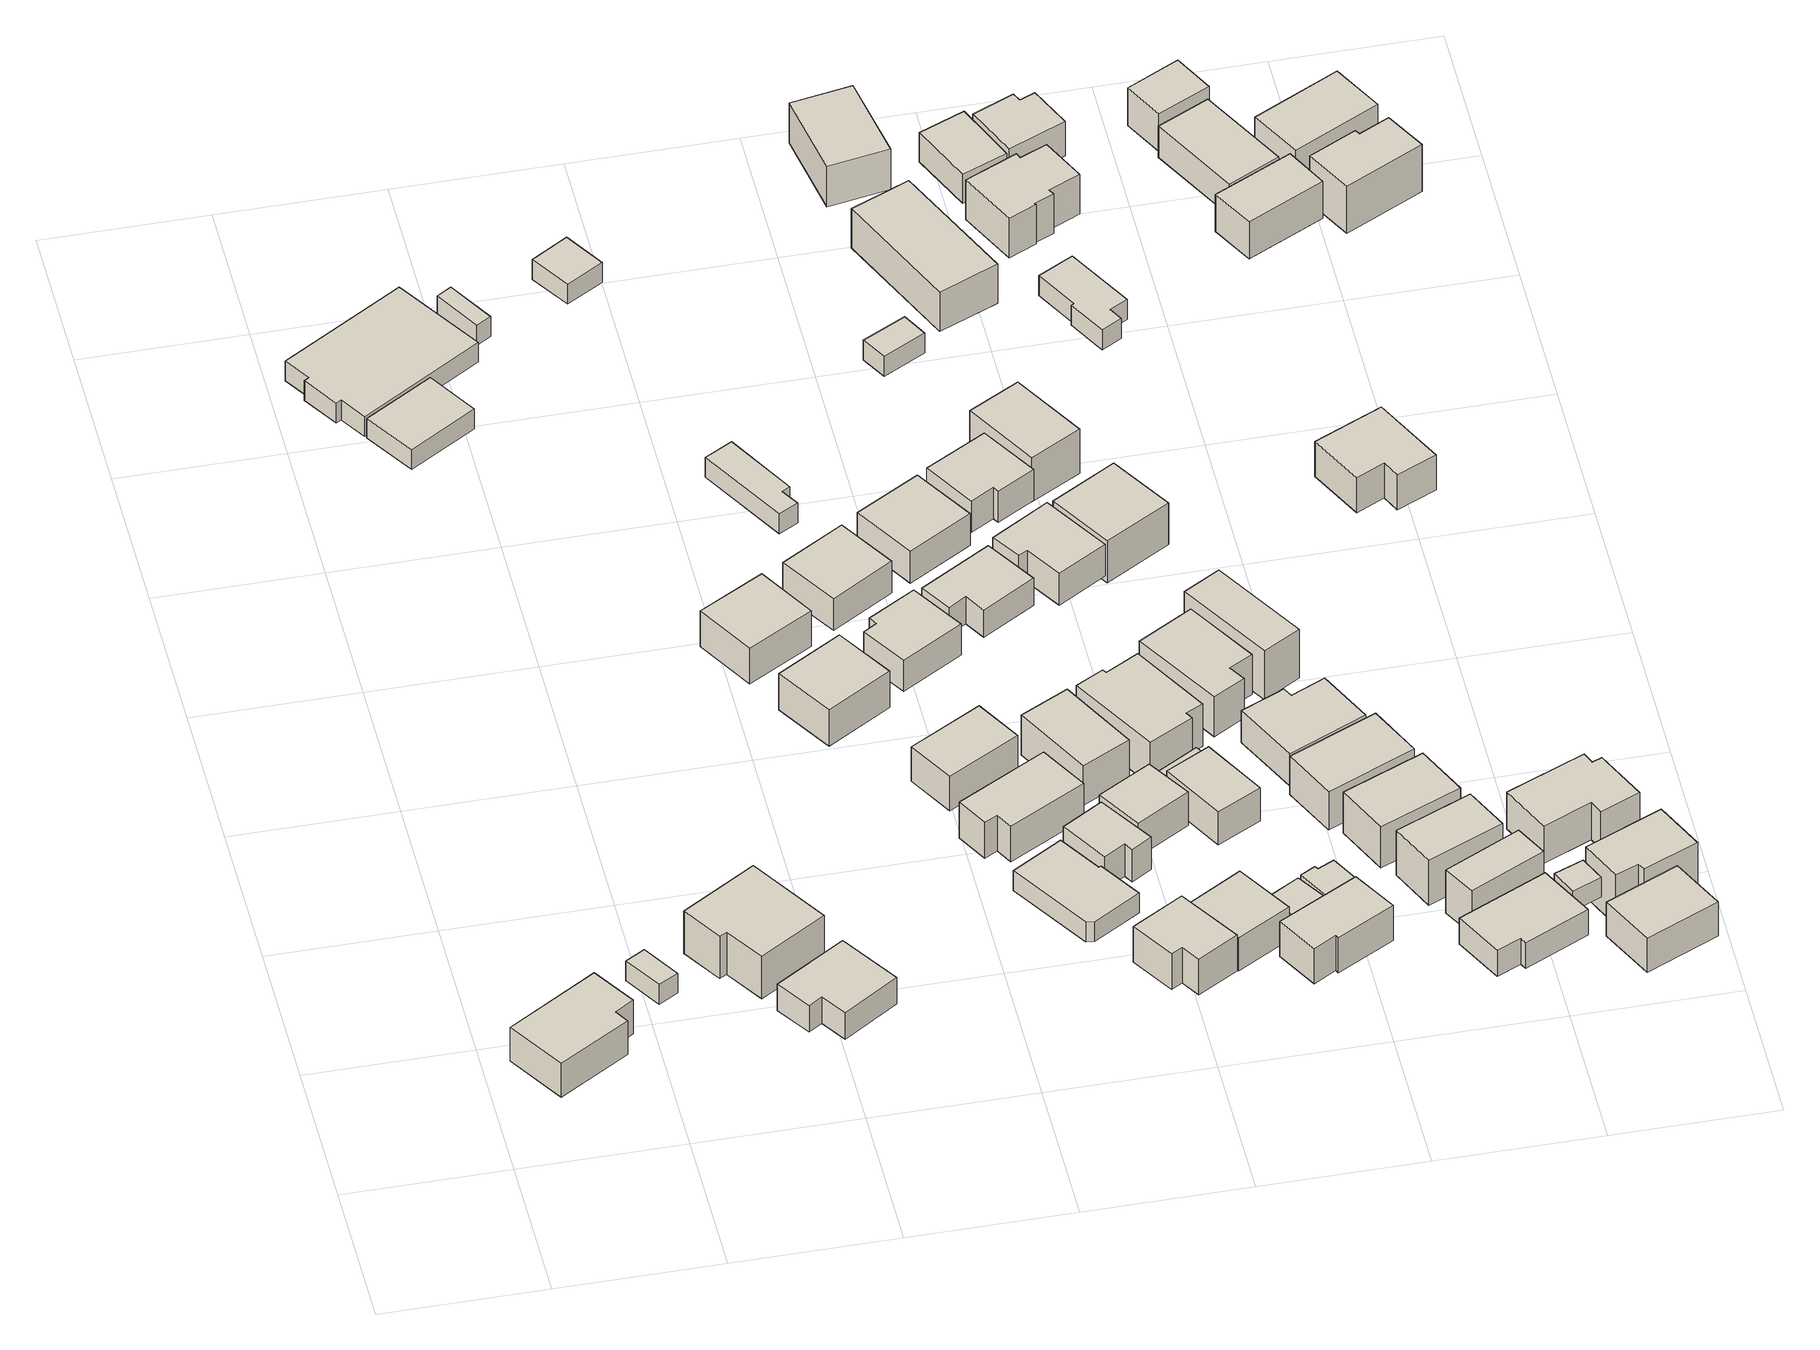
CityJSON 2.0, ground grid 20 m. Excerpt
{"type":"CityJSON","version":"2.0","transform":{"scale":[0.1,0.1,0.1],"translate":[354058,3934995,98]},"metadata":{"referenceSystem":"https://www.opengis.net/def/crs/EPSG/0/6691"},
"CityObjects":{
"building1":{"type":"Building","attributes":{"usage":"411","measuredHeight":6.5,"storeysAboveGround":2,"BuildingIDAttribute.prefecture":"14","BuildingIDAttribute.city":"14152","BuildingDetailAttribute.totalFloorArea":171.98,"BuildingDetailAttribute.buildingFootprintArea":85.99,"BuildingDetailAttribute.buildingStructureType":"601","BuildingDetailAttribute.buildingStructureOrgType":"1","BuildingDetailAttribute.orgUsage":"10","BuildingDetailAttribute.surveyYear":2015},"geometry":[{"type":"Solid","lod":"1","boundaries":[[[[0,1,2,3,4,5]],[[4,6,7,5]],[[3,8,6,4]],[[2,9,8,3]],[[1,10,9,2]],[[0,11,10,1]],[[5,7,11,0]],[[6,8,9,10,11,7]]]]}]},
"building2":{"type":"Building","attributes":{"BuildingIDAttribute.prefecture":"14","BuildingIDAttribute.city":"14152","BuildingDetailAttribute.surveyYear":2015},"geometry":[{"type":"Solid","lod":"1","boundaries":[[[[12,13,14,15]],[[14,16,17,15]],[[13,18,16,14]],[[12,19,18,13]],[[15,17,19,12]],[[16,18,19,17]]]]}]},
"building3":{"type":"Building","attributes":{"usage":"411","measuredHeight":7.8,"storeysAboveGround":2,"BuildingIDAttribute.prefecture":"14","BuildingIDAttribute.city":"14152","BuildingDetailAttribute.totalFloorArea":196.22,"BuildingDetailAttribute.buildingFootprintArea":98.11,"BuildingDetailAttribute.buildingStructureType":"601","BuildingDetailAttribute.buildingStructureOrgType":"1","BuildingDetailAttribute.orgUsage":"10","BuildingDetailAttribute.surveyYear":2015},"geometry":[{"type":"Solid","lod":"1","boundaries":[[[[20,21,22,23,24,25]],[[24,26,27,25]],[[23,28,26,24]],[[22,29,28,23]],[[21,30,29,22]],[[20,31,30,21]],[[25,27,31,20]],[[26,28,29,30,31,27]]]]}]},
"building4":{"type":"Building","attributes":{"usage":"411","measuredHeight":5.9,"storeysAboveGround":2,"BuildingIDAttribute.prefecture":"14","BuildingIDAttribute.city":"14152","BuildingDetailAttribute.totalFloorArea":136.32,"BuildingDetailAttribute.buildingFootprintArea":68.16,"BuildingDetailAttribute.buildingStructureType":"601","BuildingDetailAttribute.buildingStructureOrgType":"1","BuildingDetailAttribute.orgUsage":"10","BuildingDetailAttribute.surveyYear":2015},"geometry":[{"type":"Solid","lod":"1","boundaries":[[[[32,33,34,35,36,37]],[[36,38,39,37]],[[35,40,38,36]],[[34,41,40,35]],[[33,42,41,34]],[[32,43,42,33]],[[37,39,43,32]],[[38,40,41,42,43,39]]]]}]},
"building5":{"type":"Building","attributes":{"BuildingIDAttribute.prefecture":"14","BuildingIDAttribute.city":"14152","BuildingDetailAttribute.surveyYear":2015},"geometry":[{"type":"Solid","lod":"1","boundaries":[[[[44,45,46,47]],[[46,48,49,47]],[[45,50,48,46]],[[44,51,50,45]],[[47,49,51,44]],[[48,50,51,49]]]]}]},
"building6":{"type":"Building","attributes":{"BuildingIDAttribute.prefecture":"14","BuildingIDAttribute.city":"14152","BuildingDetailAttribute.surveyYear":2015},"geometry":[{"type":"Solid","lod":"1","boundaries":[[[[52,53,54,55,56,57,58,59]],[[58,60,61,59]],[[57,62,60,58]],[[56,63,62,57]],[[55,64,63,56]],[[54,65,64,55]],[[53,66,65,54]],[[52,67,66,53]],[[59,61,67,52]],[[60,62,63,64,65,66,67,61]]]]}]},
"building7":{"type":"Building","attributes":{"BuildingIDAttribute.prefecture":"14","BuildingIDAttribute.city":"14152","BuildingDetailAttribute.surveyYear":2015},"geometry":[{"type":"Solid","lod":"1","boundaries":[[[[68,69,70,71]],[[70,72,73,71]],[[69,74,72,70]],[[68,75,74,69]],[[71,73,75,68]],[[72,74,75,73]]]]}]},
"building8":{"type":"Building","attributes":{"usage":"411","measuredHeight":7,"storeysAboveGround":2,"BuildingIDAttribute.prefecture":"14","BuildingIDAttribute.city":"14152","BuildingDetailAttribute.totalFloorArea":127.1,"BuildingDetailAttribute.buildingFootprintArea":63.55,"BuildingDetailAttribute.buildingStructureType":"601","BuildingDetailAttribute.buildingStructureOrgType":"1","BuildingDetailAttribute.orgUsage":"10","BuildingDetailAttribute.surveyYear":2015},"geometry":[{"type":"Solid","lod":"1","boundaries":[[[[76,77,78,79]],[[78,80,81,79]],[[77,82,80,78]],[[76,83,82,77]],[[79,81,83,76]],[[80,82,83,81]]]]}]},
"building9":{"type":"Building","attributes":{"usage":"411","measuredHeight":6.8,"storeysAboveGround":2,"BuildingIDAttribute.prefecture":"14","BuildingIDAttribute.city":"14152","BuildingDetailAttribute.totalFloorArea":127.11,"BuildingDetailAttribute.buildingFootprintArea":63.55,"BuildingDetailAttribute.buildingStructureType":"601","BuildingDetailAttribute.buildingStructureOrgType":"1","BuildingDetailAttribute.orgUsage":"10","BuildingDetailAttribute.surveyYear":2015},"geometry":[{"type":"Solid","lod":"1","boundaries":[[[[84,85,86,87]],[[86,88,89,87]],[[85,90,88,86]],[[84,91,90,85]],[[87,89,91,84]],[[88,90,91,89]]]]}]},
"building10":{"type":"Building","attributes":{"BuildingIDAttribute.prefecture":"14","BuildingIDAttribute.city":"14152","BuildingDetailAttribute.surveyYear":2015},"geometry":[{"type":"Solid","lod":"1","boundaries":[[[[92,93,94,95]],[[94,96,97,95]],[[93,98,96,94]],[[92,99,98,93]],[[95,97,99,92]],[[96,98,99,97]]]]}]},
"building11":{"type":"Building","attributes":{"usage":"411","measuredHeight":6.4,"storeysAboveGround":2,"BuildingIDAttribute.prefecture":"14","BuildingIDAttribute.city":"14152","BuildingDetailAttribute.totalFloorArea":110.28,"BuildingDetailAttribute.buildingFootprintArea":55.14,"BuildingDetailAttribute.buildingStructureType":"601","BuildingDetailAttribute.buildingStructureOrgType":"1","BuildingDetailAttribute.orgUsage":"10","BuildingDetailAttribute.surveyYear":2015},"geometry":[{"type":"Solid","lod":"1","boundaries":[[[[100,101,102,103]],[[102,104,105,103]],[[101,106,104,102]],[[100,107,106,101]],[[103,105,107,100]],[[104,106,107,105]]]]}]},
"building12":{"type":"Building","attributes":{"BuildingIDAttribute.prefecture":"14","BuildingIDAttribute.city":"14152","BuildingDetailAttribute.surveyYear":2015},"geometry":[{"type":"Solid","lod":"1","boundaries":[[[[108,109,110,111,112,113]],[[112,114,115,113]],[[111,116,114,112]],[[110,117,116,111]],[[109,118,117,110]],[[108,119,118,109]],[[113,115,119,108]],[[114,116,117,118,119,115]]]]}]},
"building13":{"type":"Building","attributes":{"usage":"411","storeysAboveGround":2,"BuildingIDAttribute.prefecture":"14","BuildingIDAttribute.city":"14152","BuildingDetailAttribute.totalFloorArea":99.25,"BuildingDetailAttribute.buildingFootprintArea":49.62,"BuildingDetailAttribute.buildingStructureType":"601","BuildingDetailAttribute.buildingStructureOrgType":"1","BuildingDetailAttribute.orgUsage":"10","BuildingDetailAttribute.surveyYear":2015},"geometry":[{"type":"Solid","lod":"1","boundaries":[[[[120,121,122,123,124,125,126]],[[125,127,128,126]],[[124,129,127,125]],[[123,130,129,124]],[[122,131,130,123]],[[121,132,131,122]],[[120,133,132,121]],[[126,128,133,120]],[[127,129,130,131,132,133,128]]]]}]},
"building14":{"type":"Building","attributes":{"usage":"411","measuredHeight":6.5,"storeysAboveGround":2,"BuildingIDAttribute.prefecture":"14","BuildingIDAttribute.city":"14152","BuildingDetailAttribute.totalFloorArea":162.89,"BuildingDetailAttribute.buildingFootprintArea":81.45,"BuildingDetailAttribute.buildingStructureType":"601","BuildingDetailAttribute.buildingStructureOrgType":"1","BuildingDetailAttribute.orgUsage":"10","BuildingDetailAttribute.surveyYear":2015},"geometry":[{"type":"Solid","lod":"1","boundaries":[[[[134,135,136,137,138,139]],[[138,140,141,139]],[[137,142,140,138]],[[136,143,142,137]],[[135,144,143,136]],[[134,145,144,135]],[[139,141,145,134]],[[140,142,143,144,145,141]]]]}]},
"building15":{"type":"Building","attributes":{"usage":"411","measuredHeight":5.8,"storeysAboveGround":2,"BuildingIDAttribute.prefecture":"14","BuildingIDAttribute.city":"14152","BuildingDetailAttribute.totalFloorArea":123.83,"BuildingDetailAttribute.buildingFootprintArea":61.91,"BuildingDetailAttribute.buildingStructureType":"601","BuildingDetailAttribute.buildingStructureOrgType":"1","BuildingDetailAttribute.orgUsage":"10","BuildingDetailAttribute.surveyYear":2015},"geometry":[{"type":"Solid","lod":"1","boundaries":[[[[146,147,148,149]],[[148,150,151,149]],[[147,152,150,148]],[[146,153,152,147]],[[149,151,153,146]],[[150,152,153,151]]]]}]},
"building16":{"type":"Building","attributes":{"usage":"411","measuredHeight":5.5,"storeysAboveGround":2,"BuildingIDAttribute.prefecture":"14","BuildingIDAttribute.city":"14152","BuildingDetailAttribute.totalFloorArea":109.56,"BuildingDetailAttribute.buildingFootprintArea":54.78,"BuildingDetailAttribute.buildingStructureType":"601","BuildingDetailAttribute.buildingStructureOrgType":"1","BuildingDetailAttribute.orgUsage":"10","BuildingDetailAttribute.surveyYear":2015},"geometry":[{"type":"Solid","lod":"1","boundaries":[[[[154,155,156,157,158,159]],[[158,160,161,159]],[[157,162,160,158]],[[156,163,162,157]],[[155,164,163,156]],[[154,165,164,155]],[[159,161,165,154]],[[160,162,163,164,165,161]]]]}]},
"building17":{"type":"Building","attributes":{"usage":"413","measuredHeight":6,"storeysAboveGround":2,"BuildingIDAttribute.prefecture":"14","BuildingIDAttribute.city":"14152","BuildingDetailAttribute.totalFloorArea":103,"BuildingDetailAttribute.buildingFootprintArea":51.5,"BuildingDetailAttribute.buildingStructureType":"601","BuildingDetailAttribute.buildingStructureOrgType":"1","BuildingDetailAttribute.orgUsage":"30","BuildingDetailAttribute.surveyYear":2015},"geometry":[{"type":"Solid","lod":"1","boundaries":[[[[166,167,168,169,170,171]],[[170,172,173,171]],[[169,174,172,170]],[[168,175,174,169]],[[167,176,175,168]],[[166,177,176,167]],[[171,173,177,166]],[[172,174,175,176,177,173]]]]}]},
"building18":{"type":"Building","attributes":{"usage":"411","measuredHeight":5.8,"storeysAboveGround":2,"BuildingIDAttribute.prefecture":"14","BuildingIDAttribute.city":"14152","BuildingDetailAttribute.totalFloorArea":73.53,"BuildingDetailAttribute.buildingFootprintArea":36.76,"BuildingDetailAttribute.buildingStructureType":"601","BuildingDetailAttribute.buildingStructureOrgType":"1","BuildingDetailAttribute.orgUsage":"10","BuildingDetailAttribute.surveyYear":2015},"geometry":[{"type":"Solid","lod":"1","boundaries":[[[[178,179,180,181,182,183]],[[182,184,185,183]],[[181,186,184,182]],[[180,187,186,181]],[[179,188,187,180]],[[178,189,188,179]],[[183,185,189,178]],[[184,186,187,188,189,185]]]]}]},
"building19":{"type":"Building","attributes":{"usage":"411","measuredHeight":6.8,"storeysAboveGround":2,"BuildingIDAttribute.prefecture":"14","BuildingIDAttribute.city":"14152","BuildingDetailAttribute.totalFloorArea":120.5,"BuildingDetailAttribute.buildingFootprintArea":60.25,"BuildingDetailAttribute.buildingStructureType":"601","BuildingDetailAttribute.buildingStructureOrgType":"1","BuildingDetailAttribute.orgUsage":"10","BuildingDetailAttribute.surveyYear":2015},"geometry":[{"type":"Solid","lod":"1","boundaries":[[[[190,191,192,193]],[[192,194,195,193]],[[191,196,194,192]],[[190,197,196,191]],[[193,195,197,190]],[[194,196,197,195]]]]}]},
"building20":{"type":"Building","attributes":{"usage":"411","measuredHeight":6.2,"storeysAboveGround":2,"BuildingIDAttribute.prefecture":"14","BuildingIDAttribute.city":"14152","BuildingDetailAttribute.totalFloorArea":132.1,"BuildingDetailAttribute.buildingFootprintArea":66.05,"BuildingDetailAttribute.buildingStructureType":"601","BuildingDetailAttribute.buildingStructureOrgType":"1","BuildingDetailAttribute.orgUsage":"10","BuildingDetailAttribute.surveyYear":2015},"geometry":[{"type":"Solid","lod":"1","boundaries":[[[[198,199,200,201]],[[200,202,203,201]],[[199,204,202,200]],[[198,205,204,199]],[[201,203,205,198]],[[202,204,205,203]]]]}]},
"building21":{"type":"Building","attributes":{"usage":"411","measuredHeight":5.7,"storeysAboveGround":2,"BuildingIDAttribute.prefecture":"14","BuildingIDAttribute.city":"14152","BuildingDetailAttribute.totalFloorArea":80.17,"BuildingDetailAttribute.buildingFootprintArea":40.09,"BuildingDetailAttribute.buildingStructureType":"601","BuildingDetailAttribute.buildingStructureOrgType":"1","BuildingDetailAttribute.orgUsage":"10","BuildingDetailAttribute.surveyYear":2015},"geometry":[{"type":"Solid","lod":"1","boundaries":[[[[206,207,208,209]],[[208,210,211,209]],[[207,212,210,208]],[[206,213,212,207]],[[209,211,213,206]],[[210,212,213,211]]]]}]},
"building22":{"type":"Building","attributes":{"usage":"411","measuredHeight":5.3,"storeysAboveGround":2,"BuildingIDAttribute.prefecture":"14","BuildingIDAttribute.city":"14152","BuildingDetailAttribute.totalFloorArea":112.59,"BuildingDetailAttribute.buildingFootprintArea":56.29,"BuildingDetailAttribute.buildingStructureType":"601","BuildingDetailAttribute.buildingStructureOrgType":"1","BuildingDetailAttribute.orgUsage":"10","BuildingDetailAttribute.surveyYear":2015},"geometry":[{"type":"Solid","lod":"1","boundaries":[[[[214,215,216,217,218,219]],[[218,220,221,219]],[[217,222,220,218]],[[216,223,222,217]],[[215,224,223,216]],[[214,225,224,215]],[[219,221,225,214]],[[220,222,223,224,225,221]]]]}]},
"building23":{"type":"Building","attributes":{"usage":"411","measuredHeight":5.6,"storeysAboveGround":2,"BuildingIDAttribute.prefecture":"14","BuildingIDAttribute.city":"14152","BuildingDetailAttribute.totalFloorArea":100.66,"BuildingDetailAttribute.buildingFootprintArea":50.33,"BuildingDetailAttribute.buildingStructureType":"601","BuildingDetailAttribute.buildingStructureOrgType":"1","BuildingDetailAttribute.orgUsage":"10","BuildingDetailAttribute.surveyYear":2015},"geometry":[{"type":"Solid","lod":"1","boundaries":[[[[226,227,228,229]],[[228,230,231,229]],[[227,232,230,228]],[[226,233,232,227]],[[229,231,233,226]],[[230,232,233,231]]]]}]},
"building24":{"type":"Building","attributes":{"usage":"413","measuredHeight":7.4,"storeysAboveGround":2,"BuildingIDAttribute.prefecture":"14","BuildingIDAttribute.city":"14152","BuildingDetailAttribute.totalFloorArea":171.78,"BuildingDetailAttribute.buildingFootprintArea":85.89,"BuildingDetailAttribute.buildingStructureType":"601","BuildingDetailAttribute.buildingStructureOrgType":"1","BuildingDetailAttribute.orgUsage":"30","BuildingDetailAttribute.surveyYear":2015},"geometry":[{"type":"Solid","lod":"1","boundaries":[[[[234,235,236,237,238,239,240,241]],[[240,242,243,241]],[[239,244,242,240]],[[238,245,244,239]],[[237,246,245,238]],[[236,247,246,237]],[[235,248,247,236]],[[234,249,248,235]],[[241,243,249,234]],[[242,244,245,246,247,248,249,243]]]]}]},
"building25":{"type":"Building","attributes":{"BuildingIDAttribute.prefecture":"14","BuildingIDAttribute.city":"14152","BuildingDetailAttribute.surveyYear":2015},"geometry":[{"type":"Solid","lod":"1","boundaries":[[[[250,251,252,253]],[[252,254,255,253]],[[251,256,254,252]],[[250,257,256,251]],[[253,255,257,250]],[[254,256,257,255]]]]}]},
"building26":{"type":"Building","attributes":{"usage":"413","storeysAboveGround":1,"BuildingIDAttribute.prefecture":"14","BuildingIDAttribute.city":"14152","BuildingDetailAttribute.totalFloorArea":21.74,"BuildingDetailAttribute.buildingFootprintArea":21.74,"BuildingDetailAttribute.buildingStructureType":"601","BuildingDetailAttribute.buildingStructureOrgType":"1","BuildingDetailAttribute.orgUsage":"30","BuildingDetailAttribute.surveyYear":2015},"geometry":[{"type":"Solid","lod":"1","boundaries":[[[[258,259,260,261]],[[260,262,263,261]],[[259,264,262,260]],[[258,265,264,259]],[[261,263,265,258]],[[262,264,265,263]]]]}]},
"building27":{"type":"Building","attributes":{"usage":"411","measuredHeight":5.7,"storeysAboveGround":2,"BuildingIDAttribute.prefecture":"14","BuildingIDAttribute.city":"14152","BuildingDetailAttribute.totalFloorArea":90.87,"BuildingDetailAttribute.buildingFootprintArea":45.44,"BuildingDetailAttribute.buildingStructureType":"601","BuildingDetailAttribute.buildingStructureOrgType":"1","BuildingDetailAttribute.orgUsage":"10","BuildingDetailAttribute.surveyYear":2015},"geometry":[{"type":"Solid","lod":"1","boundaries":[[[[266,267,268,269]],[[268,270,271,269]],[[267,272,270,268]],[[266,273,272,267]],[[269,271,273,266]],[[270,272,273,271]]]]}]},
"building28":{"type":"Building","attributes":{"usage":"411","measuredHeight":5.4,"storeysAboveGround":2,"BuildingIDAttribute.prefecture":"14","BuildingIDAttribute.city":"14152","BuildingDetailAttribute.totalFloorArea":114.38,"BuildingDetailAttribute.buildingFootprintArea":57.19,"BuildingDetailAttribute.buildingStructureType":"601","BuildingDetailAttribute.buildingStructureOrgType":"1","BuildingDetailAttribute.orgUsage":"10","BuildingDetailAttribute.surveyYear":2015},"geometry":[{"type":"Solid","lod":"1","boundaries":[[[[274,275,276,277,278,279]],[[278,280,281,279]],[[277,282,280,278]],[[276,283,282,277]],[[275,284,283,276]],[[274,285,284,275]],[[279,281,285,274]],[[280,282,283,284,285,281]]]]}]},
"building29":{"type":"Building","attributes":{"usage":"411","measuredHeight":6.1,"storeysAboveGround":2,"BuildingIDAttribute.prefecture":"14","BuildingIDAttribute.city":"14152","BuildingDetailAttribute.totalFloorArea":140.16,"BuildingDetailAttribute.buildingFootprintArea":70.08,"BuildingDetailAttribute.buildingStructureType":"601","BuildingDetailAttribute.buildingStructureOrgType":"1","BuildingDetailAttribute.orgUsage":"10","BuildingDetailAttribute.surveyYear":2015},"geometry":[{"type":"Solid","lod":"1","boundaries":[[[[286,287,288,289,290,291]],[[290,292,293,291]],[[289,294,292,290]],[[288,295,294,289]],[[287,296,295,288]],[[286,297,296,287]],[[291,293,297,286]],[[292,294,295,296,297,293]]]]}]},
"building30":{"type":"Building","attributes":{"usage":"411","measuredHeight":5.7,"storeysAboveGround":2,"BuildingIDAttribute.prefecture":"14","BuildingIDAttribute.city":"14152","BuildingDetailAttribute.totalFloorArea":119.64,"BuildingDetailAttribute.buildingFootprintArea":59.82,"BuildingDetailAttribute.buildingStructureType":"601","BuildingDetailAttribute.buildingStructureOrgType":"1","BuildingDetailAttribute.orgUsage":"10","BuildingDetailAttribute.surveyYear":2015},"geometry":[{"type":"Solid","lod":"1","boundaries":[[[[298,299,300,301,302,303]],[[302,304,305,303]],[[301,306,304,302]],[[300,307,306,301]],[[299,308,307,300]],[[298,309,308,299]],[[303,305,309,298]],[[304,306,307,308,309,305]]]]}]},
"building31":{"type":"Building","attributes":{"usage":"431","storeysAboveGround":1,"BuildingIDAttribute.prefecture":"14","BuildingIDAttribute.city":"14152","BuildingDetailAttribute.totalFloorArea":15.7,"BuildingDetailAttribute.buildingFootprintArea":15.7,"BuildingDetailAttribute.buildingStructureType":"610","BuildingDetailAttribute.buildingStructureOrgType":"2","BuildingDetailAttribute.orgUsage":"143","BuildingDetailAttribute.surveyYear":2015},"geometry":[{"type":"Solid","lod":"1","boundaries":[[[[310,311,312,313,314,315]],[[314,316,317,315]],[[313,318,316,314]],[[312,319,318,313]],[[311,320,319,312]],[[310,321,320,311]],[[315,317,321,310]],[[316,318,319,320,321,317]]]]}]},
"building32":{"type":"Building","attributes":{"BuildingIDAttribute.prefecture":"14","BuildingIDAttribute.city":"14152","BuildingDetailAttribute.surveyYear":2015},"geometry":[{"type":"Solid","lod":"1","boundaries":[[[[322,323,324,325]],[[324,326,327,325]],[[323,328,326,324]],[[322,329,328,323]],[[325,327,329,322]],[[326,328,329,327]]]]}]},
"building33":{"type":"Building","attributes":{"usage":"411","measuredHeight":7,"storeysAboveGround":2,"BuildingIDAttribute.prefecture":"14","BuildingIDAttribute.city":"14152","BuildingDetailAttribute.totalFloorArea":149.32,"BuildingDetailAttribute.buildingFootprintArea":74.66,"BuildingDetailAttribute.buildingStructureType":"601","BuildingDetailAttribute.buildingStructureOrgType":"1","BuildingDetailAttribute.orgUsage":"10","BuildingDetailAttribute.surveyYear":2015},"geometry":[{"type":"Solid","lod":"1","boundaries":[[[[330,331,332,333,334,335]],[[334,336,337,335]],[[333,338,336,334]],[[332,339,338,333]],[[331,340,339,332]],[[330,341,340,331]],[[335,337,341,330]],[[336,338,339,340,341,337]]]]}]},
"building34":{"type":"Building","attributes":{"usage":"411","measuredHeight":7.7,"storeysAboveGround":2,"BuildingIDAttribute.prefecture":"14","BuildingIDAttribute.city":"14152","BuildingDetailAttribute.totalFloorArea":123.06,"BuildingDetailAttribute.buildingFootprintArea":61.53,"BuildingDetailAttribute.buildingStructureType":"601","BuildingDetailAttribute.buildingStructureOrgType":"1","BuildingDetailAttribute.orgUsage":"10","BuildingDetailAttribute.surveyYear":2015},"geometry":[{"type":"Solid","lod":"1","boundaries":[[[[342,343,344,345]],[[344,346,347,345]],[[343,348,346,344]],[[342,349,348,343]],[[345,347,349,342]],[[346,348,349,347]]]]}]},
"building35":{"type":"Building","attributes":{"usage":"411","measuredHeight":7.2,"storeysAboveGround":2,"BuildingIDAttribute.prefecture":"14","BuildingIDAttribute.city":"14152","BuildingDetailAttribute.totalFloorArea":137.82,"BuildingDetailAttribute.buildingFootprintArea":68.91,"BuildingDetailAttribute.buildingStructureType":"601","BuildingDetailAttribute.buildingStructureOrgType":"1","BuildingDetailAttribute.orgUsage":"10","BuildingDetailAttribute.surveyYear":2015},"geometry":[{"type":"Solid","lod":"1","boundaries":[[[[350,351,352,353]],[[352,354,355,353]],[[351,356,354,352]],[[350,357,356,351]],[[353,355,357,350]],[[354,356,357,355]]]]}]},
"building36":{"type":"Building","attributes":{"usage":"411","measuredHeight":6.6,"storeysAboveGround":2,"BuildingIDAttribute.prefecture":"14","BuildingIDAttribute.city":"14152","BuildingDetailAttribute.totalFloorArea":148.43,"BuildingDetailAttribute.buildingFootprintArea":74.22,"BuildingDetailAttribute.buildingStructureType":"601","BuildingDetailAttribute.buildingStructureOrgType":"1","BuildingDetailAttribute.orgUsage":"10","BuildingDetailAttribute.surveyYear":2015},"geometry":[{"type":"Solid","lod":"1","boundaries":[[[[358,359,360,361,362,363]],[[362,364,365,363]],[[361,366,364,362]],[[360,367,366,361]],[[359,368,367,360]],[[358,369,368,359]],[[363,365,369,358]],[[364,366,367,368,369,365]]]]}]},
"building37":{"type":"Building","attributes":{"usage":"411","measuredHeight":8.3,"storeysAboveGround":2,"BuildingIDAttribute.prefecture":"14","BuildingIDAttribute.city":"14152","BuildingDetailAttribute.totalFloorArea":116.73,"BuildingDetailAttribute.buildingFootprintArea":58.37,"BuildingDetailAttribute.buildingStructureType":"601","BuildingDetailAttribute.buildingStructureOrgType":"1","BuildingDetailAttribute.orgUsage":"10","BuildingDetailAttribute.surveyYear":2015},"geometry":[{"type":"Solid","lod":"1","boundaries":[[[[370,371,372,373]],[[372,374,375,373]],[[371,376,374,372]],[[370,377,376,371]],[[373,375,377,370]],[[374,376,377,375]]]]}]},
"building38":{"type":"Building","attributes":{"usage":"412","measuredHeight":6.2,"storeysAboveGround":2,"BuildingIDAttribute.prefecture":"14","BuildingIDAttribute.city":"14152","BuildingDetailAttribute.totalFloorArea":226.32,"BuildingDetailAttribute.buildingFootprintArea":113.16,"BuildingDetailAttribute.buildingStructureType":"601","BuildingDetailAttribute.buildingStructureOrgType":"1","BuildingDetailAttribute.orgUsage":"20","BuildingDetailAttribute.surveyYear":2015},"geometry":[{"type":"Solid","lod":"1","boundaries":[[[[378,379,380,381]],[[380,382,383,381]],[[379,384,382,380]],[[378,385,384,379]],[[381,383,385,378]],[[382,384,385,383]]]]}]},
"building39":{"type":"Building","attributes":{"usage":"412","measuredHeight":6.7,"storeysAboveGround":2,"BuildingIDAttribute.prefecture":"14","BuildingIDAttribute.city":"14152","BuildingDetailAttribute.totalFloorArea":144.84,"BuildingDetailAttribute.buildingFootprintArea":72.42,"BuildingDetailAttribute.buildingStructureType":"601","BuildingDetailAttribute.buildingStructureOrgType":"1","BuildingDetailAttribute.orgUsage":"20","BuildingDetailAttribute.surveyYear":2015},"geometry":[{"type":"Solid","lod":"1","boundaries":[[[[386,387,388,389]],[[388,390,391,389]],[[387,392,390,388]],[[386,393,392,387]],[[389,391,393,386]],[[390,392,393,391]]]]}]},
"building40":{"type":"Building","attributes":{"usage":"411","measuredHeight":6.9,"storeysAboveGround":2,"BuildingIDAttribute.prefecture":"14","BuildingIDAttribute.city":"14152","BuildingDetailAttribute.totalFloorArea":144.46,"BuildingDetailAttribute.buildingFootprintArea":72.23,"BuildingDetailAttribute.buildingStructureType":"601","BuildingDetailAttribute.buildingStructureOrgType":"1","BuildingDetailAttribute.orgUsage":"10","BuildingDetailAttribute.surveyYear":2015},"geometry":[{"type":"Solid","lod":"1","boundaries":[[[[394,395,396,397]],[[396,398,399,397]],[[395,400,398,396]],[[394,401,400,395]],[[397,399,401,394]],[[398,400,401,399]]]]}]},
"building41":{"type":"Building","attributes":{"usage":"411","measuredHeight":7.3,"storeysAboveGround":2,"BuildingIDAttribute.prefecture":"14","BuildingIDAttribute.city":"14152","BuildingDetailAttribute.totalFloorArea":129.6,"BuildingDetailAttribute.buildingFootprintArea":64.8,"BuildingDetailAttribute.buildingStructureType":"601","BuildingDetailAttribute.buildingStructureOrgType":"1","BuildingDetailAttribute.orgUsage":"10","BuildingDetailAttribute.surveyYear":2015},"geometry":[{"type":"Solid","lod":"1","boundaries":[[[[402,403,404,405]],[[404,406,407,405]],[[403,408,406,404]],[[402,409,408,403]],[[405,407,409,402]],[[406,408,409,407]]]]}]},
"building42":{"type":"Building","attributes":{"usage":"411","measuredHeight":7.4,"storeysAboveGround":2,"BuildingIDAttribute.prefecture":"14","BuildingIDAttribute.city":"14152","BuildingDetailAttribute.totalFloorArea":104.55,"BuildingDetailAttribute.buildingFootprintArea":52.27,"BuildingDetailAttribute.buildingStructureType":"601","BuildingDetailAttribute.buildingStructureOrgType":"1","BuildingDetailAttribute.orgUsage":"10","BuildingDetailAttribute.surveyYear":2015},"geometry":[{"type":"Solid","lod":"1","boundaries":[[[[410,411,412,413]],[[412,414,415,413]],[[411,416,414,412]],[[410,417,416,411]],[[413,415,417,410]],[[414,416,417,415]]]]}]},
"building43":{"type":"Building","attributes":{"usage":"411","measuredHeight":7.3,"storeysAboveGround":2,"BuildingIDAttribute.prefecture":"14","BuildingIDAttribute.city":"14152","BuildingDetailAttribute.totalFloorArea":78.1,"BuildingDetailAttribute.buildingFootprintArea":39.05,"BuildingDetailAttribute.buildingStructureType":"601","BuildingDetailAttribute.buildingStructureOrgType":"1","BuildingDetailAttribute.orgUsage":"10","BuildingDetailAttribute.surveyYear":2015},"geometry":[{"type":"Solid","lod":"1","boundaries":[[[[418,419,420,421]],[[420,422,423,421]],[[419,424,422,420]],[[418,425,424,419]],[[421,423,425,418]],[[422,424,425,423]]]]}]},
"building44":{"type":"Building","attributes":{"usage":"411","measuredHeight":4.9,"storeysAboveGround":2,"BuildingIDAttribute.prefecture":"14","BuildingIDAttribute.city":"14152","BuildingDetailAttribute.totalFloorArea":151.29,"BuildingDetailAttribute.buildingFootprintArea":75.64,"BuildingDetailAttribute.buildingStructureType":"601","BuildingDetailAttribute.buildingStructureOrgType":"1","BuildingDetailAttribute.orgUsage":"10","BuildingDetailAttribute.surveyYear":2015},"geometry":[{"type":"Solid","lod":"1","boundaries":[[[[426,427,428,429,430,431]],[[430,432,433,431]],[[429,434,432,430]],[[428,435,434,429]],[[427,436,435,428]],[[426,437,436,427]],[[431,433,437,426]],[[432,434,435,436,437,433]]]]}]},
"building45":{"type":"Building","attributes":{"usage":"411","measuredHeight":5.1,"storeysAboveGround":2,"BuildingIDAttribute.prefecture":"14","BuildingIDAttribute.city":"14152","BuildingDetailAttribute.totalFloorArea":85.01,"BuildingDetailAttribute.buildingFootprintArea":42.5,"BuildingDetailAttribute.buildingStructureType":"601","BuildingDetailAttribute.buildingStructureOrgType":"1","BuildingDetailAttribute.orgUsage":"10","BuildingDetailAttribute.surveyYear":2015},"geometry":[{"type":"Solid","lod":"1","boundaries":[[[[438,439,440,441]],[[440,442,443,441]],[[439,444,442,440]],[[438,445,444,439]],[[441,443,445,438]],[[442,444,445,443]]]]}]},
"building46":{"type":"Building","attributes":{"BuildingIDAttribute.prefecture":"14","BuildingIDAttribute.city":"14152","BuildingDetailAttribute.surveyYear":2015},"geometry":[{"type":"Solid","lod":"1","boundaries":[[[[446,447,448,449,450,451,452,453]],[[452,454,455,453]],[[451,456,454,452]],[[450,457,456,451]],[[449,458,457,450]],[[448,459,458,449]],[[447,460,459,448]],[[446,461,460,447]],[[453,455,461,446]],[[454,456,457,458,459,460,461,455]]]]}]},
"building47":{"type":"Building","attributes":{"usage":"411","storeysAboveGround":1,"BuildingIDAttribute.prefecture":"14","BuildingIDAttribute.city":"14152","BuildingDetailAttribute.totalFloorArea":13.82,"BuildingDetailAttribute.buildingFootprintArea":13.82,"BuildingDetailAttribute.buildingStructureType":"601","BuildingDetailAttribute.buildingStructureOrgType":"1","BuildingDetailAttribute.orgUsage":"10","BuildingDetailAttribute.surveyYear":2015},"geometry":[{"type":"Solid","lod":"1","boundaries":[[[[462,463,464,465]],[[464,466,467,465]],[[463,468,466,464]],[[462,469,468,463]],[[465,467,469,462]],[[466,468,469,467]]]]}]},
"building48":{"type":"Building","attributes":{"usage":"411","measuredHeight":7.9,"storeysAboveGround":2,"BuildingIDAttribute.prefecture":"14","BuildingIDAttribute.city":"14152","BuildingDetailAttribute.totalFloorArea":129.91,"BuildingDetailAttribute.buildingFootprintArea":64.96,"BuildingDetailAttribute.buildingStructureType":"601","BuildingDetailAttribute.buildingStructureOrgType":"1","BuildingDetailAttribute.orgUsage":"10","BuildingDetailAttribute.surveyYear":2015},"geometry":[{"type":"Solid","lod":"1","boundaries":[[[[470,471,472,473,474,475,476,477,478,479]],[[478,480,481,479]],[[477,482,480,478]],[[476,483,482,477]],[[475,484,483,476]],[[474,485,484,475]],[[473,486,485,474]],[[472,487,486,473]],[[471,488,487,472]],[[470,489,488,471]],[[479,481,489,470]],[[480,482,483,484,485,486,487,488,489,481]]]]}]},
"building49":{"type":"Building","attributes":{"usage":"411","measuredHeight":5.9,"storeysAboveGround":2,"BuildingIDAttribute.prefecture":"14","BuildingIDAttribute.city":"14152","BuildingDetailAttribute.totalFloorArea":85.84,"BuildingDetailAttribute.buildingFootprintArea":42.92,"BuildingDetailAttribute.buildingStructureType":"601","BuildingDetailAttribute.buildingStructureOrgType":"1","BuildingDetailAttribute.orgUsage":"10","BuildingDetailAttribute.surveyYear":2015},"geometry":[{"type":"Solid","lod":"1","boundaries":[[[[490,491,492,493,494,495]],[[494,496,497,495]],[[493,498,496,494]],[[492,499,498,493]],[[491,500,499,492]],[[490,501,500,491]],[[495,497,501,490]],[[496,498,499,500,501,497]]]]}]},
"building50":{"type":"Building","attributes":{"usage":"411","measuredHeight":6,"storeysAboveGround":2,"BuildingIDAttribute.prefecture":"14","BuildingIDAttribute.city":"14152","BuildingDetailAttribute.totalFloorArea":125.5,"BuildingDetailAttribute.buildingFootprintArea":62.75,"BuildingDetailAttribute.buildingStructureType":"601","BuildingDetailAttribute.buildingStructureOrgType":"1","BuildingDetailAttribute.orgUsage":"10","BuildingDetailAttribute.surveyYear":2015},"geometry":[{"type":"Solid","lod":"1","boundaries":[[[[502,503,504,505]],[[504,506,507,505]],[[503,508,506,504]],[[502,509,508,503]],[[505,507,509,502]],[[506,508,509,507]]]]}]},
"building51":{"type":"Building","attributes":{"usage":"411","measuredHeight":6.7,"storeysAboveGround":2,"BuildingIDAttribute.prefecture":"14","BuildingIDAttribute.city":"14152","BuildingDetailAttribute.totalFloorArea":151.53,"BuildingDetailAttribute.buildingFootprintArea":75.76,"BuildingDetailAttribute.buildingStructureType":"601","BuildingDetailAttribute.buildingStructureOrgType":"1","BuildingDetailAttribute.orgUsage":"10","BuildingDetailAttribute.surveyYear":2015},"geometry":[{"type":"Solid","lod":"1","boundaries":[[[[510,511,512,513,514,515,516,517]],[[516,518,519,517]],[[515,520,518,516]],[[514,521,520,515]],[[513,522,521,514]],[[512,523,522,513]],[[511,524,523,512]],[[510,525,524,511]],[[517,519,525,510]],[[518,520,521,522,523,524,525,519]]]]}]},
"building52":{"type":"Building","attributes":{"usage":"411","measuredHeight":9.3,"storeysAboveGround":2,"BuildingIDAttribute.prefecture":"14","BuildingIDAttribute.city":"14152","BuildingDetailAttribute.totalFloorArea":135.25,"BuildingDetailAttribute.buildingFootprintArea":67.62,"BuildingDetailAttribute.buildingStructureType":"601","BuildingDetailAttribute.buildingStructureOrgType":"1","BuildingDetailAttribute.orgUsage":"10","BuildingDetailAttribute.surveyYear":2015},"geometry":[{"type":"Solid","lod":"1","boundaries":[[[[526,527,528,529,530,531]],[[530,532,533,531]],[[529,534,532,530]],[[528,535,534,529]],[[527,536,535,528]],[[526,537,536,527]],[[531,533,537,526]],[[532,534,535,536,537,533]]]]}]},
"building53":{"type":"Building","attributes":{"usage":"411","measuredHeight":5.7,"storeysAboveGround":2,"BuildingIDAttribute.prefecture":"14","BuildingIDAttribute.city":"14152","BuildingDetailAttribute.totalFloorArea":139.43,"BuildingDetailAttribute.buildingFootprintArea":69.72,"BuildingDetailAttribute.buildingStructureType":"601","BuildingDetailAttribute.buildingStructureOrgType":"1","BuildingDetailAttribute.orgUsage":"10","BuildingDetailAttribute.surveyYear":2015},"geometry":[{"type":"Solid","lod":"1","boundaries":[[[[538,539,540,541,542,543]],[[542,544,545,543]],[[541,546,544,542]],[[540,547,546,541]],[[539,548,547,540]],[[538,549,548,539]],[[543,545,549,538]],[[544,546,547,548,549,545]]]]}]},
"building54":{"type":"Building","attributes":{"usage":"411","measuredHeight":7.2,"storeysAboveGround":2,"BuildingIDAttribute.prefecture":"14","BuildingIDAttribute.city":"14152","BuildingDetailAttribute.totalFloorArea":79.53,"BuildingDetailAttribute.buildingFootprintArea":39.77,"BuildingDetailAttribute.buildingStructureType":"601","BuildingDetailAttribute.buildingStructureOrgType":"1","BuildingDetailAttribute.orgUsage":"10","BuildingDetailAttribute.surveyYear":2015},"geometry":[{"type":"Solid","lod":"1","boundaries":[[[[550,551,552,553]],[[552,554,555,553]],[[551,556,554,552]],[[550,557,556,551]],[[553,555,557,550]],[[554,556,557,555]]]]}]},
"building55":{"type":"Building","attributes":{"usage":"411","measuredHeight":4.9,"storeysAboveGround":2,"BuildingIDAttribute.prefecture":"14","BuildingIDAttribute.city":"14152","BuildingDetailAttribute.totalFloorArea":174.82,"BuildingDetailAttribute.buildingFootprintArea":87.41,"BuildingDetailAttribute.buildingStructureType":"610","BuildingDetailAttribute.buildingStructureOrgType":"2","BuildingDetailAttribute.orgUsage":"10","BuildingDetailAttribute.surveyYear":2015},"geometry":[{"type":"Solid","lod":"1","boundaries":[[[[558,559,560,561]],[[560,562,563,561]],[[559,564,562,560]],[[558,565,564,559]],[[561,563,565,558]],[[562,564,565,563]]]]}]},
"building56":{"type":"Building","attributes":{"usage":"411","measuredHeight":6.6,"storeysAboveGround":2,"BuildingIDAttribute.prefecture":"14","BuildingIDAttribute.city":"14152","BuildingDetailAttribute.totalFloorArea":104.97,"BuildingDetailAttribute.buildingFootprintArea":52.49,"BuildingDetailAttribute.buildingStructureType":"601","BuildingDetailAttribute.buildingStructureOrgType":"1","BuildingDetailAttribute.orgUsage":"10","BuildingDetailAttribute.surveyYear":2015},"geometry":[{"type":"Solid","lod":"1","boundaries":[[[[566,567,568,569]],[[568,570,571,569]],[[567,572,570,568]],[[566,573,572,567]],[[569,571,573,566]],[[570,572,573,571]]]]}]},
"building57":{"type":"Building","attributes":{"usage":"412","measuredHeight":4.6,"storeysAboveGround":2,"BuildingIDAttribute.prefecture":"14","BuildingIDAttribute.city":"14152","BuildingDetailAttribute.totalFloorArea":140.91,"BuildingDetailAttribute.buildingFootprintArea":70.45,"BuildingDetailAttribute.buildingStructureType":"601","BuildingDetailAttribute.buildingStructureOrgType":"1","BuildingDetailAttribute.orgUsage":"20","BuildingDetailAttribute.surveyYear":2015},"geometry":[{"type":"Solid","lod":"1","boundaries":[[[[574,575,576,577]],[[576,578,579,577]],[[575,580,578,576]],[[574,581,580,575]],[[577,579,581,574]],[[578,580,581,579]]]]}]},
"building58":{"type":"Building","attributes":{"usage":"413","measuredHeight":8.2,"storeysAboveGround":2,"BuildingIDAttribute.prefecture":"14","BuildingIDAttribute.city":"14152","BuildingDetailAttribute.totalFloorArea":112.86,"BuildingDetailAttribute.buildingFootprintArea":56.43,"BuildingDetailAttribute.buildingStructureType":"601","BuildingDetailAttribute.buildingStructureOrgType":"1","BuildingDetailAttribute.orgUsage":"30","BuildingDetailAttribute.surveyYear":2015},"geometry":[{"type":"Solid","lod":"1","boundaries":[[[[582,583,584,585,586,587]],[[586,588,589,587]],[[585,590,588,586]],[[584,591,590,585]],[[583,592,591,584]],[[582,593,592,583]],[[587,589,593,582]],[[588,590,591,592,593,589]]]]}]}
},
"vertices":[
[122,144,100],[155,91,100],[132,76,100],[142,59,100],[55,6,100],[12,76,100],[55,6,151],[12,76,151],[142,59,151],[132,76,151],[155,91,151],[122,144,151],
[166,181,97],[190,195,97],[218,149,97],[194,135,97],[218,149,127],[194,135,127],[190,195,127],[166,181,127],
[392,183,86],[310,132,86],[280,179,86],[271,174,86],[241,223,86],[332,280,86],[241,223,150],[332,280,150],[271,174,150],[280,179,150],[310,132,150],[392,183,150],
[407,156,94],[453,84,94],[385,39,94],[365,70,94],[348,59,94],[321,101,94],[348,59,134],[321,101,134],[365,70,134],[385,39,134],[453,84,134],[407,156,134],
[158,1181,79],[195,1120,79],[113,1069,79],[75,1130,79],[113,1069,109],[75,1130,109],[195,1120,109],[158,1181,109],
[155,1333,79],[222,1226,79],[73,1133,79],[53,1165,79],[47,1161,79],[20,1205,79],[26,1209,79],[6,1241,79],[26,1209,109],[6,1241,109],[20,1205,109],[47,1161,109],[53,1165,109],[73,1133,109],[222,1226,109],[155,1333,109],
[193,1309,80],[211,1320,80],[244,1263,80],[226,1252,80],[244,1263,110],[226,1252,110],[211,1320,110],[193,1309,110],
[408,654,72],[367,726,72],[447,771,72],[488,700,72],[447,771,126],[488,700,126],[367,726,126],[408,654,126],
[510,654,72],[552,584,72],[473,536,72],[431,606,72],[473,536,127],[431,606,127],[552,584,127],[510,654,127],
[354,1374,79],[384,1325,79],[339,1298,79],[309,1346,79],[339,1298,109],[309,1346,109],[384,1325,109],[354,1374,109],
[670,454,72],[582,404,72],[550,461,72],[638,511,72],[550,461,124],[638,511,124],[582,404,124],[670,454,124],
[430,993,75],[464,1012,75],[512,926,75],[502,920,75],[515,898,75],[491,885,75],[515,898,105],[491,885,105],[502,920,105],[512,926,105],[464,1012,105],[430,993,105],
[686,302,70],[718,250,70],[721,251,70],[753,199,70],[695,163,70],[685,165,70],[624,264,70],[685,165,100],[624,264,100],[695,163,100],[753,199,100],[721,251,100],[718,250,100],[686,302,100],
[725,361,71],[631,309,71],[620,330,71],[604,321,71],[583,360,71],[692,421,71],[583,360,125],[692,421,125],[604,321,125],[620,330,125],[631,309,125],[725,361,125],
[517,717,75],[474,787,75],[551,834,75],[593,764,75],[551,834,123],[593,764,123],[474,787,123],[517,717,123],
[572,602,76],[538,657,76],[555,668,76],[549,678,76],[607,713,76],[647,647,76],[607,713,123],[647,647,123],[549,678,123],[555,668,123],[538,657,123],[572,602,123],
[839,79,74],[789,49,74],[775,72,74],[761,64,74],[729,117,74],[792,155,74],[729,117,128],[792,155,128],[761,64,128],[775,72,128],[789,49,128],[839,79,128],
[782,270,66],[757,254,66],[751,265,66],[725,249,66],[690,307,66],[740,338,66],[690,307,115],[740,338,115],[725,249,115],[751,265,115],[757,254,115],[782,270,115],
[680,484,66],[739,515,66],[789,419,66],[730,388,66],[789,419,126],[730,388,126],[739,515,126],[680,484,126],
[650,894,77],[694,820,77],[616,773,77],[572,848,77],[616,773,125],[572,848,125],[694,820,125],[650,894,125],
[774,300,59],[741,355,59],[806,393,59],[839,339,59],[806,393,110],[839,339,110],[741,355,110],[774,300,110],
[704,770,79],[742,707,79],[677,667,79],[662,693,79],[640,679,79],[617,717,79],[640,679,120],[617,717,120],[662,693,120],[677,667,120],[742,707,120],[704,770,120],
[908,127,64],[843,89,64],[802,157,64],[867,196,64],[802,157,114],[867,196,114],[843,89,114],[908,127,114],
[861,453,58],[866,444,58],[812,414,58],[751,523,58],[785,542,58],[788,537,58],[829,560,58],[882,464,58],[829,560,122],[882,464,122],[788,537,122],[785,542,122],[751,523,122],[812,414,122],[866,444,122],[861,453,122],
[868,432,58],[875,420,58],[821,389,58],[814,400,58],[821,389,88],[814,400,88],[875,420,88],[868,432,88],
[893,172,61],[933,196,61],[958,156,61],[918,132,61],[958,156,91],[918,132,91],[933,196,91],[893,172,91],
[919,331,58],[865,302,58],[823,380,58],[877,409,58],[823,380,108],[877,409,108],[865,302,108],[919,331,108],
[737,945,79],[778,875,79],[732,848,79],[728,855,79],[699,838,79],[662,902,79],[699,838,126],[662,902,126],[728,855,126],[732,848,126],[778,875,126],[737,945,126],
[991,160,61],[1022,105,61],[951,66,61],[949,70,61],[921,54,61],[893,106,61],[921,54,114],[893,106,114],[949,70,114],[951,66,114],[1022,105,114],[991,160,114],
[830,737,79],[770,701,79],[743,745,79],[732,739,79],[710,774,79],[781,818,79],[710,774,127],[781,818,127],[732,739,127],[743,745,127],[770,701,127],[830,737,127],
[937,200,61],[955,210,61],[958,206,61],[978,216,61],[1000,174,61],[961,154,61],[1000,174,91],[961,154,91],[978,216,91],[958,206,91],[955,210,91],[937,200,91],
[699,1190,58],[715,1159,58],[663,1131,58],[646,1162,58],[663,1131,88],[646,1162,88],[715,1159,88],[699,1190,88],
[901,615,66],[952,527,66],[923,511,66],[935,491,66],[896,468,66],[834,575,66],[896,468,126],[834,575,126],[935,491,126],[923,511,126],[952,527,126],[901,615,126],
[842,930,58],[780,895,58],[729,985,58],[791,1020,58],[729,985,125],[791,1020,125],[780,895,125],[842,930,125],
[834,747,59],[789,824,59],[868,871,59],[914,794,59],[868,871,122],[914,794,122],[789,824,122],[834,747,122],
[966,394,45],[928,475,45],[982,500,45],[988,488,45],[1030,508,45],[1062,439,45],[1030,508,93],[1062,439,93],[988,488,93],[982,500,93],[928,475,93],[966,394,93],
[945,672,51],[1012,558,51],[967,531,51],[900,645,51],[967,531,125],[900,645,125],[1012,558,125],[945,672,125],
[816,1243,38],[743,1211,38],[676,1366,38],[748,1398,38],[676,1366,97],[748,1398,97],[743,1211,97],[816,1243,97],
[738,1448,40],[663,1435,40],[644,1546,40],[719,1559,40],[644,1546,101],[719,1559,101],[663,1435,101],[738,1448,101],
[993,314,45],[963,380,45],[1071,429,45],[1101,363,45],[1071,429,103],[1101,363,103],[963,380,103],[993,314,103],
[1037,242,44],[1008,307,44],[1108,351,44],[1137,286,44],[1108,351,106],[1137,286,106],[1008,307,106],[1037,242,106],
[1144,267,45],[1169,212,45],[1076,170,45],[1051,226,45],[1076,170,113],[1051,226,113],[1169,212,113],[1144,267,113],
[1204,158,48],[1112,111,48],[1091,151,48],[1184,198,48],[1091,151,113],[1184,198,113],[1112,111,113],[1204,158,113],
[1204,150,49],[1238,81,49],[1159,42,49],[1155,50,49],[1125,36,49],[1095,97,49],[1125,36,88],[1095,97,88],[1155,50,88],[1159,42,88],[1238,81,88],[1204,150,88],
[867,1433,39],[812,1410,39],[779,1487,39],[835,1511,39],[779,1487,83],[835,1511,83],[812,1410,83],[867,1433,83],
[892,1196,35],[864,1249,35],[907,1273,35],[952,1190,35],[930,1178,35],[939,1161,35],[914,1147,35],[889,1194,35],[914,1147,65],[889,1194,65],[939,1161,65],[930,1178,65],[952,1190,65],[907,1273,65],[864,1249,65],[892,1196,65],
[1252,173,47],[1266,141,47],[1230,125,47],[1216,158,47],[1230,125,77],[1216,158,77],[1266,141,77],[1252,173,77],
[878,1413,33],[911,1428,33],[937,1372,33],[898,1354,33],[902,1347,33],[878,1336,33],[879,1334,33],[845,1318,33],[811,1390,33],[875,1420,33],[811,1390,93],[875,1420,93],[845,1318,93],[879,1334,93],[878,1336,93],[902,1347,93],[898,1354,93],[937,1372,93],[911,1428,93],[878,1413,93],
[871,1438,33],[843,1502,33],[894,1525,33],[899,1514,33],[918,1522,33],[941,1469,33],[918,1522,85],[941,1469,85],[899,1514,85],[894,1525,85],[843,1502,85],[871,1438,85],
[1349,125,42],[1381,57,42],[1291,15,42],[1259,83,42],[1291,15,93],[1259,83,93],[1381,57,93],[1349,125,93],
[1286,326,37],[1292,311,37],[1304,316,37],[1333,251,37],[1284,229,37],[1277,246,37],[1217,219,37],[1189,283,37],[1217,219,93],[1189,283,93],[1277,246,93],[1284,229,93],[1333,251,93],[1304,316,93],[1292,311,93],[1286,326,93],
[1353,230,7],[1381,168,7],[1314,138,7],[1309,147,7],[1281,135,7],[1258,187,7],[1281,135,83],[1258,187,83],[1309,147,83],[1314,138,83],[1381,168,83],[1353,230,83],
[1230,850,30],[1181,827,30],[1171,849,30],[1136,832,30],[1103,900,30],[1187,940,30],[1103,900,83],[1187,940,83],[1136,832,83],[1171,849,83],[1181,827,83],[1230,850,83],
[1044,1453,34],[1019,1502,34],[1083,1535,34],[1108,1485,34],[1083,1535,91],[1108,1485,91],[1019,1502,91],[1044,1453,91],
[1162,1369,32],[1099,1336,32],[1042,1446,32],[1105,1478,32],[1042,1446,79],[1105,1478,79],[1099,1336,79],[1162,1369,79],
[1106,1264,30],[1079,1316,30],[1174,1364,30],[1200,1312,30],[1174,1364,86],[1200,1312,86],[1079,1316,86],[1106,1264,86],
[1255,1493,35],[1288,1430,35],[1183,1375,35],[1150,1438,35],[1183,1375,79],[1150,1438,79],[1288,1430,79],[1255,1493,79],
[1225,1300,13],[1195,1358,13],[1253,1388,13],[1257,1382,13],[1294,1401,13],[1321,1350,13],[1294,1401,84],[1321,1350,84],[1257,1382,84],[1253,1388,84],[1195,1358,84],[1225,1300,84]
]}
